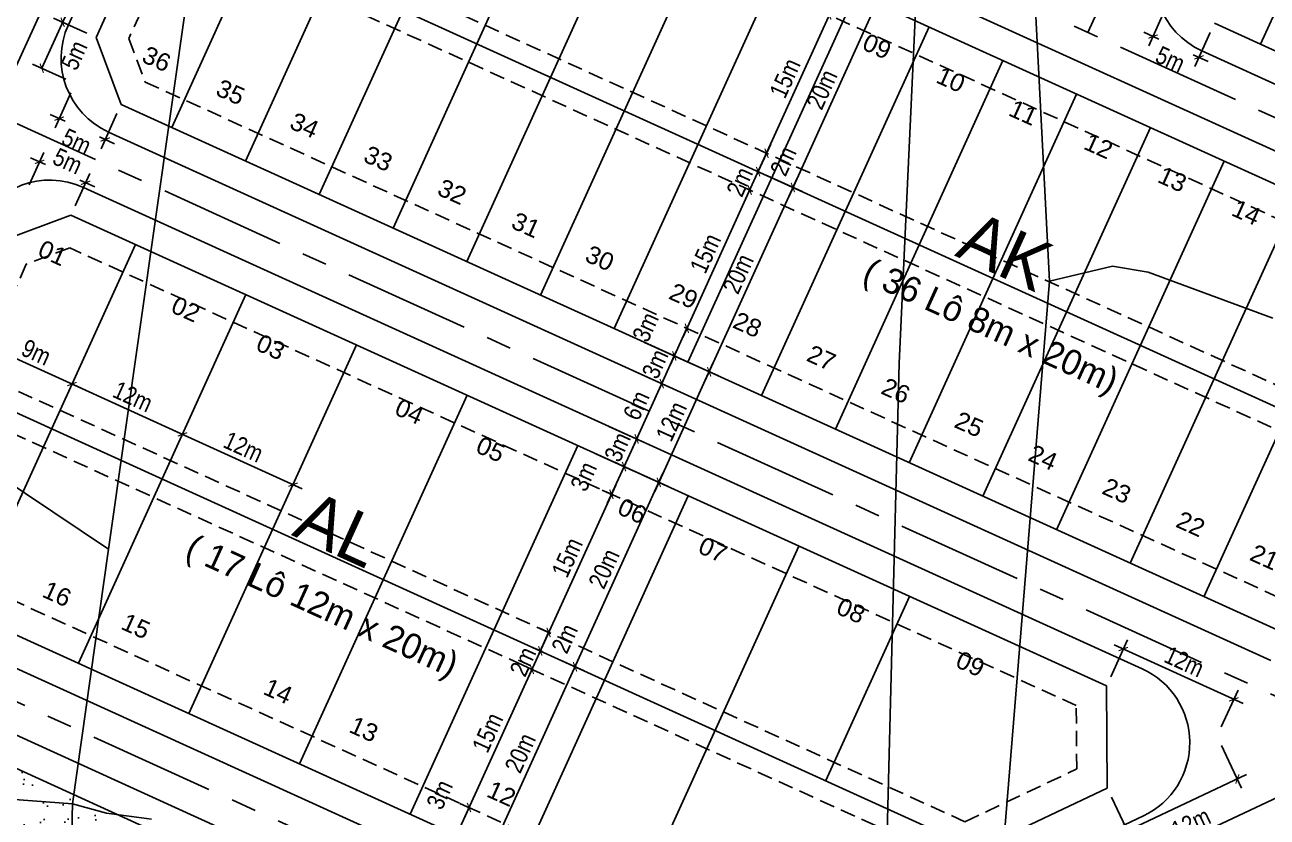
# Model space of a CAD drawing. Extents: x 597165 to 598689, y 1181586 to 1183364.
# Drawn here: x 597755.5 to 597878.2, y 1182923.2 to 1183001.4 of the extents above; entities that cross this region are included whole.
import ezdxf
from ezdxf.enums import TextEntityAlignment as Align

# ---------------------------------------------------------------- set-up
doc = ezdxf.new("R2010")
doc.units = 0
doc.header["$MEASUREMENT"] = 0
doc.linetypes.add('CENTER', pattern=[2, 1.25, -0.25, 0.25, -0.25])
doc.linetypes.add('DASHED', pattern=[0.75, 0.5, -0.25])
doc.layers.get('0').update_dxf_attribs({"linetype": 'CONTINUOUS'})
doc.layers.get('DEFPOINTS').update_dxf_attribs({"color": 8, "linetype": 'CONTINUOUS'})
for name, color, linetype in [('CGXD', 3, 'CONTINUOUS'), ('DIM-T', 7, 'CONTINUOUS'), ('DTEXT-TENLO', 4, 'CONTINUOUS'), ('HA-CAY-XANH-KO', 3, 'CONTINUOUS'), ('NEN-HT', 8, 'CONTINUOUS'), ('NET-LENGOAI', 4, 'CONTINUOUS'), ('NET-LETRONG', 5, 'CONTINUOUS'), ('NET-PLO', 2, 'CONTINUOUS'), ('NET-TIM', 2, 'CENTER'), ('TEXT-SOLO', 7, 'CONTINUOUS')]:
    doc.layers.add(name, color=color, linetype=linetype)
doc.styles.add('AVO', font='VHELVEN.TTF')
doc.styles.add('VHEL-C-R', font='VHELVCN.TTF')
doc.styles.add('VTIMES-R', font='VAPTIMN.TTF')
doc.dimstyles.new('TL1000', dxfattribs={"dimscale": 0, "dimtxt": 2, "dimasz": 0.7, "dimexe": 1, "dimexo": 1, "dimgap": 0.5, "dimtad": 1, "dimdec": 1, "dimzin": 12, "dimtxsty": 'VHEL-C-R', "dimblk1": 'ARCHTICK', "dimblk2": 'ARCHTICK', "dimsah": 1, "dimcen": -0.09, "dimdle": 1, "dimclrd": 256, "dimclre": 256, "dimclrt": 256, "dimazin": 3, "dimtfac": 0.005, "dimtdec": 1, "dimtix": 1, "dimtmove": 0, "dimatfit": 3, "dimtolj": 1, "dimtzin": 0})

# ---------------------------------------------------------------- blocks, each defined once
blk = doc.blocks.new('_ARCHTICK')
at = {"color": 0, "linetype": 'BYBLOCK', "const_width": 0.15}
blk.add_lwpolyline([(-0.5, -0.5), (0.5, 0.5)], dxfattribs=at)
blk = doc.blocks.new('*D973')
at = {"linetype": 'BYBLOCK'}
for p, q in [((597751, 1182970.08), (597761.02, 1182965.53)), ((597752.33, 1182970.58), (597751.5, 1182968.75))]:
    blk.add_line(p, q, dxfattribs=at)
at = {"layer": 'DEFPOINTS', "color": 0, "linetype": 'BYBLOCK'}
for p in [(597752.74, 1182971.49), (597760.11, 1182965.94), (597760.11, 1182965.94)]:
    blk.add_point(p, dxfattribs=at)
at = {"linetype": 'BYBLOCK', "xscale": 0.7, "yscale": 0.7, "zscale": 0.7}
for p, rotation in [((597751.91, 1182969.67), 155.5524836843584), ((597760.11, 1182965.94), 335.5524836843584)]:
    blk.add_blockref('_ARCHTICK', p, dxfattribs=dict(at, rotation=rotation))
at = {"linetype": 'BYBLOCK', "insert": (597756.59, 1182969.07), "char_height": 1.75, "attachment_point": 5, "rotation": 335.5525, "style": 'VHEL-C-R'}
blk.add_mtext('\\A1;9m', dxfattribs=at)
blk = doc.blocks.new('*D972')
at = {"linetype": 'BYBLOCK'}
blk.add_line((597759.2, 1182966.35), (597771.94, 1182960.56), dxfattribs=at)
at = {"layer": 'DEFPOINTS', "color": 0, "linetype": 'BYBLOCK'}
for p in [(597760.11, 1182965.94), (597771.03, 1182960.97), (597771.03, 1182960.97)]:
    blk.add_point(p, dxfattribs=at)
at = {"linetype": 'BYBLOCK', "xscale": 0.7, "yscale": 0.7, "zscale": 0.7}
for p, rotation in [((597760.11, 1182965.94), 155.5524836843584), ((597771.03, 1182960.97), 335.5524836843584)]:
    blk.add_blockref('_ARCHTICK', p, dxfattribs=dict(at, rotation=rotation))
at = {"linetype": 'BYBLOCK', "insert": (597766.14, 1182964.71), "char_height": 1.75, "attachment_point": 5, "rotation": 335.5525, "style": 'VHEL-C-R'}
blk.add_mtext('\\A1;12m', dxfattribs=at)
blk = doc.blocks.new('*D971')
at = {"linetype": 'BYBLOCK'}
blk.add_line((597770.12, 1182961.39), (597782.87, 1182955.59), dxfattribs=at)
at = {"layer": 'DEFPOINTS', "color": 0, "linetype": 'BYBLOCK'}
for p in [(597771.03, 1182960.97), (597781.96, 1182956.01), (597781.96, 1182956.01)]:
    blk.add_point(p, dxfattribs=at)
at = {"linetype": 'BYBLOCK', "xscale": 0.7, "yscale": 0.7, "zscale": 0.7}
for p, rotation in [((597771.03, 1182960.97), 155.5524836843584), ((597781.96, 1182956.01), 335.5524836843584)]:
    blk.add_blockref('_ARCHTICK', p, dxfattribs=dict(at, rotation=rotation))
at = {"linetype": 'BYBLOCK', "insert": (597777.06, 1182959.74), "char_height": 1.75, "attachment_point": 5, "rotation": 335.5525, "style": 'VHEL-C-R'}
blk.add_mtext('\\A1;12m', dxfattribs=at)
blk = doc.blocks.new('*D962')
at = {"linetype": 'BYBLOCK'}
for p, q in [((597799.52, 1182924.03), (597798.43, 1182924.52)), ((597797.69, 1182920.47), (597799.34, 1182924.11)), ((597798.27, 1182921.3), (597797.19, 1182921.79))]:
    blk.add_line(p, q, dxfattribs=at)
at = {"layer": 'DEFPOINTS', "color": 0, "linetype": 'BYBLOCK'}
for p in [(597799.34, 1182924.11), (597800.43, 1182923.62), (597799.18, 1182920.88)]:
    blk.add_point(p, dxfattribs=at)
at = {"linetype": 'BYBLOCK', "xscale": 0.7, "yscale": 0.7, "zscale": 0.7}
for p, rotation in [((597799.34, 1182924.11), 65.55248368454211), ((597798.1, 1182921.38), 245.5524836845421)]:
    blk.add_blockref('_ARCHTICK', p, dxfattribs=dict(at, rotation=rotation))
at = {"linetype": 'BYBLOCK', "insert": (597796.44, 1182925.39), "char_height": 1.75, "attachment_point": 5, "rotation": 65.5525, "style": 'VHEL-C-R'}
blk.add_mtext('\\A1;3m', dxfattribs=at)
blk = doc.blocks.new('*D961')
at = {"linetype": 'BYBLOCK'}
for p, q in [((597798.93, 1182923.2), (597805.96, 1182938.67)), ((597805.72, 1182937.68), (597804.64, 1182938.18)), ((597799.52, 1182924.03), (597798.43, 1182924.52))]:
    blk.add_line(p, q, dxfattribs=at)
at = {"layer": 'DEFPOINTS', "color": 0, "linetype": 'BYBLOCK'}
for p in [(597805.55, 1182937.76), (597806.63, 1182937.27), (597800.43, 1182923.62)]:
    blk.add_point(p, dxfattribs=at)
at = {"linetype": 'BYBLOCK', "xscale": 0.7, "yscale": 0.7, "zscale": 0.7}
for p, rotation in [((597805.55, 1182937.76), 65.5524836845421), ((597799.34, 1182924.11), 245.5524836845421)]:
    blk.add_blockref('_ARCHTICK', p, dxfattribs=dict(at, rotation=rotation))
at = {"linetype": 'BYBLOCK', "insert": (597801.18, 1182931.51), "char_height": 1.75, "attachment_point": 5, "rotation": 65.5525, "style": 'VHEL-C-R'}
blk.add_mtext('\\A1;15m', dxfattribs=at)
blk = doc.blocks.new('*D960')
at = {"linetype": 'BYBLOCK'}
for p, q in [((597805.14, 1182936.85), (597806.79, 1182940.49)), ((597806.55, 1182939.51), (597805.47, 1182940)), ((597805.72, 1182937.68), (597804.64, 1182938.18))]:
    blk.add_line(p, q, dxfattribs=at)
at = {"layer": 'DEFPOINTS', "color": 0, "linetype": 'BYBLOCK'}
for p in [(597806.38, 1182939.58), (597807.46, 1182939.09), (597806.63, 1182937.27)]:
    blk.add_point(p, dxfattribs=at)
at = {"linetype": 'BYBLOCK', "xscale": 0.7, "yscale": 0.7, "zscale": 0.7}
for p, rotation in [((597806.38, 1182939.58), 65.5524836845421), ((597805.55, 1182937.76), 245.5524836845421)]:
    blk.add_blockref('_ARCHTICK', p, dxfattribs=dict(at, rotation=rotation))
at = {"linetype": 'BYBLOCK', "insert": (597804.66, 1182938.53), "char_height": 1.75, "attachment_point": 5, "rotation": 65.5525, "style": 'VHEL-C-R'}
blk.add_mtext('\\A1;2m', dxfattribs=at)
blk = doc.blocks.new('*D959')
at = {"linetype": 'BYBLOCK'}
for p, q in [((597807.38, 1182941.33), (597806.29, 1182941.82)), ((597805.96, 1182938.67), (597807.2, 1182941.41)), ((597806.55, 1182939.51), (597805.47, 1182940))]:
    blk.add_line(p, q, dxfattribs=at)
at = {"layer": 'DEFPOINTS', "color": 0, "linetype": 'BYBLOCK'}
for p in [(597807.2, 1182941.41), (597808.29, 1182940.91), (597807.46, 1182939.09)]:
    blk.add_point(p, dxfattribs=at)
at = {"linetype": 'BYBLOCK', "xscale": 0.7, "yscale": 0.7, "zscale": 0.7}
for p, rotation in [((597807.2, 1182941.41), 65.5524836845421), ((597806.38, 1182939.58), 245.5524836845421)]:
    blk.add_blockref('_ARCHTICK', p, dxfattribs=dict(at, rotation=rotation))
at = {"linetype": 'BYBLOCK', "insert": (597808.78, 1182940.81), "char_height": 1.75, "attachment_point": 5, "rotation": 65.5525, "style": 'VHEL-C-R'}
blk.add_mtext('\\A1;2m', dxfattribs=at)
blk = doc.blocks.new('*D958')
at = {"linetype": 'BYBLOCK'}
for p, q in [((597806.79, 1182940.49), (597813.83, 1182955.97)), ((597813.59, 1182954.98), (597812.5, 1182955.47)), ((597807.38, 1182941.33), (597806.29, 1182941.82))]:
    blk.add_line(p, q, dxfattribs=at)
at = {"layer": 'DEFPOINTS', "color": 0, "linetype": 'BYBLOCK'}
for p in [(597813.41, 1182955.06), (597814.5, 1182954.57), (597808.29, 1182940.91)]:
    blk.add_point(p, dxfattribs=at)
at = {"linetype": 'BYBLOCK', "xscale": 0.7, "yscale": 0.7, "zscale": 0.7}
for p, rotation in [((597813.41, 1182955.06), 65.5524836845421), ((597807.2, 1182941.41), 245.5524836845421)]:
    blk.add_blockref('_ARCHTICK', p, dxfattribs=dict(at, rotation=rotation))
at = {"linetype": 'BYBLOCK', "insert": (597809.04, 1182948.81), "char_height": 1.75, "attachment_point": 5, "rotation": 65.5525, "style": 'VHEL-C-R'}
blk.add_mtext('\\A1;15m', dxfattribs=at)
blk = doc.blocks.new('*D957')
at = {"linetype": 'BYBLOCK'}
for p, q in [((597813, 1182954.15), (597814.65, 1182957.79)), ((597814.83, 1182957.71), (597813.74, 1182958.21)), ((597813.59, 1182954.98), (597812.5, 1182955.47))]:
    blk.add_line(p, q, dxfattribs=at)
at = {"layer": 'DEFPOINTS', "color": 0, "linetype": 'BYBLOCK'}
for p in [(597814.65, 1182957.79), (597815.74, 1182957.3), (597814.5, 1182954.57)]:
    blk.add_point(p, dxfattribs=at)
at = {"linetype": 'BYBLOCK', "xscale": 0.7, "yscale": 0.7, "zscale": 0.7}
for p, rotation in [((597814.65, 1182957.79), 65.5524836845421), ((597813.41, 1182955.06), 245.5524836845421)]:
    blk.add_blockref('_ARCHTICK', p, dxfattribs=dict(at, rotation=rotation))
at = {"linetype": 'BYBLOCK', "insert": (597810.67, 1182956.82), "char_height": 1.75, "attachment_point": 5, "rotation": 65.5525, "style": 'VHEL-C-R'}
blk.add_mtext('\\A1;3m', dxfattribs=at)
blk = doc.blocks.new('*D956')
at = {"linetype": 'BYBLOCK'}
for p, q in [((597819.21, 1182967.81), (597820.86, 1182971.45)), ((597820.21, 1182968.45), (597818.71, 1182969.13))]:
    blk.add_line(p, q, dxfattribs=at)
at = {"layer": 'DEFPOINTS', "color": 0, "linetype": 'BYBLOCK'}
for p in [(597820.86, 1182971.45), (597820.86, 1182971.45), (597821.12, 1182968.03)]:
    blk.add_point(p, dxfattribs=at)
at = {"linetype": 'BYBLOCK', "xscale": 0.7, "yscale": 0.7, "zscale": 0.7}
for p, rotation in [((597820.86, 1182971.45), 65.5524836845421), ((597819.62, 1182968.72), 245.5524836845421)]:
    blk.add_blockref('_ARCHTICK', p, dxfattribs=dict(at, rotation=rotation))
at = {"linetype": 'BYBLOCK', "insert": (597816.78, 1182971.57), "char_height": 1.75, "attachment_point": 5, "rotation": 65.5525, "style": 'VHEL-C-R'}
blk.add_mtext('\\A1;3m', dxfattribs=at)
blk = doc.blocks.new('*D955')
at = {"linetype": 'BYBLOCK'}
blk.add_line((597820.45, 1182970.54), (597827.48, 1182986.01), dxfattribs=at)
at = {"layer": 'DEFPOINTS', "color": 0, "linetype": 'BYBLOCK'}
for p in [(597827.07, 1182985.1), (597827.07, 1182985.1), (597820.86, 1182971.45)]:
    blk.add_point(p, dxfattribs=at)
at = {"linetype": 'BYBLOCK', "xscale": 0.7, "yscale": 0.7, "zscale": 0.7}
for p, rotation in [((597827.07, 1182985.1), 65.5524836845421), ((597820.86, 1182971.45), 245.5524836845421)]:
    blk.add_blockref('_ARCHTICK', p, dxfattribs=dict(at, rotation=rotation))
at = {"linetype": 'BYBLOCK', "insert": (597822.7, 1182978.85), "char_height": 1.75, "attachment_point": 5, "rotation": 65.5525, "style": 'VHEL-C-R'}
blk.add_mtext('\\A1;15m', dxfattribs=at)
blk = doc.blocks.new('*D954')
at = {"linetype": 'BYBLOCK'}
blk.add_line((597826.66, 1182984.19), (597828.31, 1182987.83), dxfattribs=at)
at = {"layer": 'DEFPOINTS', "color": 0, "linetype": 'BYBLOCK'}
for p in [(597827.9, 1182986.92), (597827.9, 1182986.92), (597827.07, 1182985.1)]:
    blk.add_point(p, dxfattribs=at)
at = {"linetype": 'BYBLOCK', "xscale": 0.7, "yscale": 0.7, "zscale": 0.7}
for p, rotation in [((597827.9, 1182986.92), 65.5524836845421), ((597827.07, 1182985.1), 245.5524836845421)]:
    blk.add_blockref('_ARCHTICK', p, dxfattribs=dict(at, rotation=rotation))
at = {"linetype": 'BYBLOCK', "insert": (597826.07, 1182985.92), "char_height": 1.75, "attachment_point": 5, "rotation": 65.5525, "style": 'VHEL-C-R'}
blk.add_mtext('\\A1;2m', dxfattribs=at)
blk = doc.blocks.new('*D953')
at = {"linetype": 'BYBLOCK'}
for p, q in [((597827.48, 1182986.01), (597829.14, 1182989.65)), ((597828.34, 1182988.92), (597827.82, 1182989.16))]:
    blk.add_line(p, q, dxfattribs=at)
at = {"layer": 'DEFPOINTS', "color": 0, "linetype": 'BYBLOCK'}
for p in [(597828.73, 1182988.74), (597829.25, 1182988.51), (597827.9, 1182986.92)]:
    blk.add_point(p, dxfattribs=at)
at = {"linetype": 'BYBLOCK', "xscale": 0.7, "yscale": 0.7, "zscale": 0.7}
for p, rotation in [((597828.73, 1182988.74), 65.5524836845421), ((597827.9, 1182986.92), 245.5524836845421)]:
    blk.add_blockref('_ARCHTICK', p, dxfattribs=dict(at, rotation=rotation))
at = {"linetype": 'BYBLOCK', "insert": (597830.38, 1182987.97), "char_height": 1.75, "attachment_point": 5, "rotation": 65.5525, "style": 'VHEL-C-R'}
blk.add_mtext('\\A1;2m', dxfattribs=at)
blk = doc.blocks.new('*D952')
at = {"linetype": 'BYBLOCK'}
for p, q in [((597828.31, 1182987.83), (597835.35, 1183003.31)), ((597834.09, 1183002.78), (597834.02, 1183002.81)), ((597828.34, 1182988.92), (597827.82, 1182989.16))]:
    blk.add_line(p, q, dxfattribs=at)
at = {"layer": 'DEFPOINTS', "color": 0, "linetype": 'BYBLOCK'}
for p in [(597834.93, 1183002.4), (597835, 1183002.37), (597829.25, 1182988.51)]:
    blk.add_point(p, dxfattribs=at)
at = {"linetype": 'BYBLOCK', "xscale": 0.7, "yscale": 0.7, "zscale": 0.7}
for p, rotation in [((597834.93, 1183002.4), 65.5524836845421), ((597828.73, 1182988.74), 245.5524836845421)]:
    blk.add_blockref('_ARCHTICK', p, dxfattribs=dict(at, rotation=rotation))
at = {"linetype": 'BYBLOCK', "insert": (597830.56, 1182996.15), "char_height": 1.75, "attachment_point": 5, "rotation": 65.5525, "style": 'VHEL-C-R'}
blk.add_mtext('\\A1;15m', dxfattribs=at)
blk = doc.blocks.new('*D908')
at = {"linetype": 'BYBLOCK'}
for p, q in [((597801.12, 1182918.91), (597810.23, 1182938.93)), ((597808.37, 1182938.68), (597810.72, 1182937.61)), ((597800.09, 1182920.47), (597802.45, 1182919.4))]:
    blk.add_line(p, q, dxfattribs=at)
at = {"layer": 'DEFPOINTS', "color": 0, "linetype": 'BYBLOCK'}
for p in [(597807.46, 1182939.09), (597809.81, 1182938.02), (597799.18, 1182920.88)]:
    blk.add_point(p, dxfattribs=at)
at = {"linetype": 'BYBLOCK', "xscale": 0.7, "yscale": 0.7, "zscale": 0.7}
for p, rotation in [((597809.81, 1182938.02), 65.55248368455146), ((597801.54, 1182919.82), 245.5524836845515)]:
    blk.add_blockref('_ARCHTICK', p, dxfattribs=dict(at, rotation=rotation))
at = {"linetype": 'BYBLOCK', "insert": (597804.41, 1182929.5), "char_height": 1.75, "attachment_point": 5, "rotation": 65.5525, "style": 'VHEL-C-R'}
blk.add_mtext('\\A1;20m', dxfattribs=at)
blk = doc.blocks.new('*D907')
at = {"linetype": 'BYBLOCK'}
for p, q in [((597809.4, 1182937.11), (597818.5, 1182957.14)), ((597816.65, 1182956.88), (597819, 1182955.82)), ((597808.37, 1182938.68), (597810.72, 1182937.61))]:
    blk.add_line(p, q, dxfattribs=at)
at = {"layer": 'DEFPOINTS', "color": 0, "linetype": 'BYBLOCK'}
for p in [(597815.74, 1182957.3), (597818.09, 1182956.23), (597807.46, 1182939.09)]:
    blk.add_point(p, dxfattribs=at)
at = {"linetype": 'BYBLOCK', "xscale": 0.7, "yscale": 0.7, "zscale": 0.7}
for p, rotation in [((597818.09, 1182956.23), 65.55248368455146), ((597809.81, 1182938.02), 245.5524836845515)]:
    blk.add_blockref('_ARCHTICK', p, dxfattribs=dict(at, rotation=rotation))
at = {"linetype": 'BYBLOCK', "insert": (597812.68, 1182947.7), "char_height": 1.75, "attachment_point": 5, "rotation": 65.5525, "style": 'VHEL-C-R'}
blk.add_mtext('\\A1;20m', dxfattribs=at)
blk = doc.blocks.new('*D906')
at = {"linetype": 'BYBLOCK'}
for p, q in [((597822.64, 1182966.24), (597831.75, 1182986.27)), ((597828.81, 1182986.51), (597832.24, 1182984.95)), ((597820.53, 1182968.3), (597823.97, 1182966.74))]:
    blk.add_line(p, q, dxfattribs=at)
at = {"layer": 'DEFPOINTS', "color": 0, "linetype": 'BYBLOCK'}
for p in [(597827.9, 1182986.92), (597831.33, 1182985.36), (597819.62, 1182968.72)]:
    blk.add_point(p, dxfattribs=at)
at = {"linetype": 'BYBLOCK', "xscale": 0.7, "yscale": 0.7, "zscale": 0.7}
for p, rotation in [((597831.33, 1182985.36), 65.55248368455146), ((597823.06, 1182967.15), 245.5524836845515)]:
    blk.add_blockref('_ARCHTICK', p, dxfattribs=dict(at, rotation=rotation))
at = {"linetype": 'BYBLOCK', "insert": (597825.93, 1182976.83), "char_height": 1.75, "attachment_point": 5, "rotation": 65.5525, "style": 'VHEL-C-R'}
blk.add_mtext('\\A1;20m', dxfattribs=at)
blk = doc.blocks.new('*D905')
at = {"linetype": 'BYBLOCK'}
for p, q in [((597830.92, 1182984.45), (597840.02, 1183004.48)), ((597837.09, 1183004.72), (597840.52, 1183003.15)), ((597828.81, 1182986.51), (597832.24, 1182984.95))]:
    blk.add_line(p, q, dxfattribs=at)
at = {"layer": 'DEFPOINTS', "color": 0, "linetype": 'BYBLOCK'}
for p in [(597836.17, 1183005.13), (597839.61, 1183003.57), (597827.9, 1182986.92)]:
    blk.add_point(p, dxfattribs=at)
at = {"linetype": 'BYBLOCK', "xscale": 0.7, "yscale": 0.7, "zscale": 0.7}
for p, rotation in [((597839.61, 1183003.57), 65.55248368455146), ((597831.33, 1182985.36), 245.5524836845515)]:
    blk.add_blockref('_ARCHTICK', p, dxfattribs=dict(at, rotation=rotation))
at = {"linetype": 'BYBLOCK', "insert": (597834.2, 1182995.04), "char_height": 1.75, "attachment_point": 5, "rotation": 65.5525, "style": 'VHEL-C-R'}
blk.add_mtext('\\A1;20m', dxfattribs=at)
blk = doc.blocks.new('*D853')
at = {"linetype": 'BYBLOCK'}
for p, q in [((597813.16, 1182961.76), (597816.81, 1182960.11)), ((597815.9, 1182960.52), (597816.19, 1182961.16)), ((597814.65, 1182957.79), (597815.9, 1182960.52)), ((597811.92, 1182959.03), (597815.56, 1182957.38)), ((597814.65, 1182957.79), (597814.36, 1182957.15))]:
    blk.add_line(p, q, dxfattribs=at)
at = {"layer": 'DEFPOINTS', "color": 0, "linetype": 'BYBLOCK'}
for p in [(597812.25, 1182962.18), (597815.9, 1182960.52), (597811.01, 1182959.45)]:
    blk.add_point(p, dxfattribs=at)
at = {"linetype": 'BYBLOCK', "xscale": 0.7, "yscale": 0.7, "zscale": 0.7}
for p, rotation in [((597815.9, 1182960.52), 245.5524836845421), ((597814.65, 1182957.79), 65.55248368454212)]:
    blk.add_blockref('_ARCHTICK', p, dxfattribs=dict(at, rotation=rotation))
at = {"linetype": 'BYBLOCK', "insert": (597814.01, 1182959.73), "char_height": 1.75, "attachment_point": 5, "rotation": 65.5525, "style": 'VHEL-C-R'}
blk.add_mtext('\\A1;3m', dxfattribs=at)
blk = doc.blocks.new('*D852')
at = {"linetype": 'BYBLOCK'}
for p, q in [((597815.48, 1182959.61), (597818.79, 1182966.89)), ((597815.65, 1182967.23), (597819.29, 1182965.57))]:
    blk.add_line(p, q, dxfattribs=at)
at = {"layer": 'DEFPOINTS', "color": 0, "linetype": 'BYBLOCK'}
for p in [(597814.74, 1182967.64), (597818.38, 1182965.98), (597812.25, 1182962.18)]:
    blk.add_point(p, dxfattribs=at)
at = {"linetype": 'BYBLOCK', "xscale": 0.7, "yscale": 0.7, "zscale": 0.7}
for p, rotation in [((597818.38, 1182965.98), 65.55248368454211), ((597815.9, 1182960.52), 245.5524836845421)]:
    blk.add_blockref('_ARCHTICK', p, dxfattribs=dict(at, rotation=rotation))
at = {"linetype": 'BYBLOCK', "insert": (597815.87, 1182963.83), "char_height": 1.75, "attachment_point": 5, "rotation": 65.5525, "style": 'VHEL-C-R'}
blk.add_mtext('\\A1;6m', dxfattribs=at)
blk = doc.blocks.new('*D851')
at = {"linetype": 'BYBLOCK'}
for p, q in [((597816.89, 1182969.96), (597820.53, 1182968.3)), ((597818.38, 1182965.98), (597819.62, 1182968.72)), ((597819.62, 1182968.72), (597819.91, 1182969.35)), ((597818.38, 1182965.98), (597818.09, 1182965.35))]:
    blk.add_line(p, q, dxfattribs=at)
at = {"layer": 'DEFPOINTS', "color": 0, "linetype": 'BYBLOCK'}
for p in [(597815.98, 1182970.37), (597819.62, 1182968.72), (597814.74, 1182967.64)]:
    blk.add_point(p, dxfattribs=at)
at = {"linetype": 'BYBLOCK', "xscale": 0.7, "yscale": 0.7, "zscale": 0.7}
for p, rotation in [((597819.62, 1182968.72), 245.5524836845421), ((597818.38, 1182965.98), 65.55248368454212)]:
    blk.add_blockref('_ARCHTICK', p, dxfattribs=dict(at, rotation=rotation))
at = {"linetype": 'BYBLOCK', "insert": (597817.73, 1182967.93), "char_height": 1.75, "attachment_point": 5, "rotation": 65.5525, "style": 'VHEL-C-R'}
blk.add_mtext('\\A1;3m', dxfattribs=at)
blk = doc.blocks.new('*D850')
at = {"linetype": 'BYBLOCK'}
for p, q in [((597816.68, 1182970.05), (597823.97, 1182966.74)), ((597817.68, 1182955.32), (597823.47, 1182968.06)), ((597811.72, 1182959.13), (597819, 1182955.82))]:
    blk.add_line(p, q, dxfattribs=at)
at = {"layer": 'DEFPOINTS', "color": 0, "linetype": 'BYBLOCK'}
for p in [(597815.77, 1182970.46), (597823.06, 1182967.15), (597810.81, 1182959.54)]:
    blk.add_point(p, dxfattribs=at)
at = {"linetype": 'BYBLOCK', "xscale": 0.7, "yscale": 0.7, "zscale": 0.7}
for p, rotation in [((597823.06, 1182967.15), 65.55248368546226), ((597818.09, 1182956.23), 245.5524836854623)]:
    blk.add_blockref('_ARCHTICK', p, dxfattribs=dict(at, rotation=rotation))
at = {"linetype": 'BYBLOCK', "insert": (597819.32, 1182962.26), "char_height": 1.75, "attachment_point": 5, "rotation": 65.5525, "style": 'VHEL-C-R'}
blk.add_mtext('\\A1;12m', dxfattribs=at)
blk = doc.blocks.new('*D553')
at = {"linetype": 'BYBLOCK'}
for p, q in [((597759.6, 1183002.59), (597757.13, 1182997.14)), ((597761.58, 1183000.59), (597758.28, 1183002.09)), ((597759.52, 1182996.05), (597756.22, 1182997.55))]:
    blk.add_line(p, q, dxfattribs=at)
at = {"layer": 'DEFPOINTS', "color": 0, "linetype": 'BYBLOCK'}
for p in [(597762.49, 1183000.18), (597757.13, 1182997.14), (597760.43, 1182995.64)]:
    blk.add_point(p, dxfattribs=at)
at = {"linetype": 'BYBLOCK', "xscale": 0.7, "yscale": 0.7, "zscale": 0.7}
for p, rotation in [((597759.19, 1183001.68), 65.55248368615348), ((597757.13, 1182997.14), 245.5524836861535)]:
    blk.add_blockref('_ARCHTICK', p, dxfattribs=dict(at, rotation=rotation))
at = {"linetype": 'BYBLOCK', "insert": (597760.34, 1182998.42), "char_height": 1.75, "attachment_point": 5, "rotation": 65.5525, "style": 'VHEL-C-R'}
blk.add_mtext('\\A1;5m', dxfattribs=at)
blk = doc.blocks.new('*D552')
at = {"linetype": 'BYBLOCK'}
for p, q in [((597760.02, 1182994.71), (597758.45, 1182991.25)), ((597757.95, 1182992.57), (597759.44, 1182991.9)), ((597764.56, 1182992.65), (597762.99, 1182989.19)), ((597764.31, 1182989.68), (597762.83, 1182990.36))]:
    blk.add_line(p, q, dxfattribs=at)
at = {"layer": 'DEFPOINTS', "color": 0, "linetype": 'BYBLOCK'}
for p in [(597760.43, 1182995.62), (597764.97, 1182993.56), (597763.4, 1182990.1)]:
    blk.add_point(p, dxfattribs=at)
at = {"linetype": 'BYBLOCK', "xscale": 0.7, "yscale": 0.7, "zscale": 0.7}
for p, rotation in [((597758.86, 1182992.16), 155.5524836852526), ((597763.4, 1182990.1), 335.5524836852527)]:
    blk.add_blockref('_ARCHTICK', p, dxfattribs=dict(at, rotation=rotation))
at = {"linetype": 'BYBLOCK', "insert": (597760.57, 1182989.89), "char_height": 1.75, "attachment_point": 5, "rotation": 335.5525, "style": 'VHEL-C-R'}
blk.add_mtext('\\A1;5m', dxfattribs=at)
blk = doc.blocks.new('*D548')
at = {"linetype": 'BYBLOCK'}
for p, q in [((597755.88, 1182985.61), (597757.33, 1182988.8)), ((597756.01, 1182988.3), (597757.49, 1182987.62)), ((597760.42, 1182983.55), (597761.87, 1182986.73)), ((597762.37, 1182985.41), (597760.88, 1182986.08))]:
    blk.add_line(p, q, dxfattribs=at)
at = {"layer": 'DEFPOINTS', "color": 0, "linetype": 'BYBLOCK'}
for p in [(597761.46, 1182985.82), (597755.47, 1182984.7), (597760.01, 1182982.64)]:
    blk.add_point(p, dxfattribs=at)
at = {"linetype": 'BYBLOCK', "xscale": 0.7, "yscale": 0.7, "zscale": 0.7}
for p, rotation in [((597756.92, 1182987.89), 155.5524836852526), ((597761.46, 1182985.82), 335.5524836852527)]:
    blk.add_blockref('_ARCHTICK', p, dxfattribs=dict(at, rotation=rotation))
at = {"linetype": 'BYBLOCK', "insert": (597759.69, 1182987.96), "char_height": 1.75, "attachment_point": 5, "rotation": 335.5525, "style": 'VHEL-C-R'}
blk.add_mtext('\\A1;5m', dxfattribs=at)
blk = doc.blocks.new('*D543')
at = {"linetype": 'BYBLOCK'}
for p, q in [((597862.73, 1182937.03), (597864.38, 1182940.68)), ((597863.06, 1182940.18), (597875.8, 1182934.39)), ((597873.65, 1182932.07), (597875.31, 1182935.71))]:
    blk.add_line(p, q, dxfattribs=at)
at = {"layer": 'DEFPOINTS', "color": 0, "linetype": 'BYBLOCK'}
for p in [(597862.31, 1182936.12), (597874.89, 1182934.8), (597873.24, 1182931.16)]:
    blk.add_point(p, dxfattribs=at)
at = {"linetype": 'BYBLOCK', "xscale": 0.7, "yscale": 0.7, "zscale": 0.7}
for p, rotation in [((597863.97, 1182939.77), 155.5524836850022), ((597874.89, 1182934.8), 335.5524836850022)]:
    blk.add_blockref('_ARCHTICK', p, dxfattribs=dict(at, rotation=rotation))
at = {"linetype": 'BYBLOCK', "insert": (597870, 1182938.53), "char_height": 1.75, "attachment_point": 5, "rotation": 335.5525, "style": 'VHEL-C-R'}
blk.add_mtext('\\A1;12m', dxfattribs=at)
blk = doc.blocks.new('*D542')
at = {"linetype": 'BYBLOCK'}
for p, q in [((597873.67, 1182930.25), (597875.66, 1182926.02)), ((597863.48, 1182921.38), (597876.14, 1182927.36)), ((597862.82, 1182925.13), (597864.81, 1182920.9))]:
    blk.add_line(p, q, dxfattribs=at)
at = {"layer": 'DEFPOINTS', "color": 0, "linetype": 'BYBLOCK'}
for p in [(597873.24, 1182931.16), (597875.24, 1182926.93), (597862.39, 1182926.03)]:
    blk.add_point(p, dxfattribs=at)
at = {"linetype": 'BYBLOCK', "xscale": 0.7, "yscale": 0.7, "zscale": 0.7}
for p, rotation in [((597875.24, 1182926.93), 25.28251725386005), ((597864.39, 1182921.8), 205.28251725386)]:
    blk.add_blockref('_ARCHTICK', p, dxfattribs=dict(at, rotation=rotation))
at = {"linetype": 'BYBLOCK', "insert": (597870.65, 1182922.58), "char_height": 1.75, "attachment_point": 5, "rotation": 25.2825, "style": 'VHEL-C-R'}
blk.add_mtext('\\A1;12m', dxfattribs=at)
blk = doc.blocks.new('*D536')
at = {"linetype": 'BYBLOCK'}
for p, q in [((597868.02, 1183002.73), (597866.49, 1182999.36)), ((597866, 1183000.69), (597867.48, 1183000.01)), ((597872.56, 1183000.67), (597871.03, 1182997.3)), ((597872.36, 1182997.8), (597870.87, 1182998.47))]:
    blk.add_line(p, q, dxfattribs=at)
at = {"layer": 'DEFPOINTS', "color": 0, "linetype": 'BYBLOCK'}
for p in [(597868.44, 1183003.64), (597872.98, 1183001.58), (597871.45, 1182998.21)]:
    blk.add_point(p, dxfattribs=at)
at = {"linetype": 'BYBLOCK', "xscale": 0.7, "yscale": 0.7, "zscale": 0.7}
for p, rotation in [((597866.91, 1183000.27), 155.5524836841455), ((597871.45, 1182998.21), 335.5524836841455)]:
    blk.add_blockref('_ARCHTICK', p, dxfattribs=dict(at, rotation=rotation))
at = {"linetype": 'BYBLOCK', "insert": (597868.62, 1182998.02), "char_height": 1.75, "attachment_point": 5, "rotation": 335.5525, "style": 'VHEL-C-R'}
blk.add_mtext('\\A1;5m', dxfattribs=at)

msp = doc.modelspace()

# ---------------------------------------------------------------- hatches: boundary and pattern name
at = {"layer": 'HA-CAY-XANH-KO'}
h = msp.add_hatch(dxfattribs=at)
h.set_pattern_fill('AR-SAND', color=256, scale=2, angle=359.765823, style=0)
h.set_pattern_definition([(37.26582263, (0, 0), (-0.11023521, 3.854130278), [0, -3.04, 0, -3.4, 0, -3.25]), (7.26582263, (0, 0), (3.562592942, 5.629778284), [0, -1.64, 0, -2.74, 0, -1.05]), (327.26582263, (-2.46, 0.01), (6.228277961, -0.014137947), [0, -1, 0, -3.6, 0, -4.7]), (317.26582263, (-2.46, 0.01), (6.019377384, 1.73076346), [0, -0.5, 0, -2.36, 0, -2.7])])
h.paths.add_polyline_path([(597736.6665, 1182936.1248, 0.41421356), (597732.6938, 1182934.6354), (597727.4359, 1182923.0698), (597752.3522, 1182910.9639, -0.19756048), (597766.283, 1182914.0566, 0.34106211), (597771.6839, 1182916.9147), (597772.9236, 1182919.6416)])

# ---------------------------------------------------------------- linework, layer by layer
at = {"layer": 'CGXD', "linetype": 'DASHED', "ltscale": 3}
for points in [[(597781.4182, 1183026.7273), (597777.1243, 1183025.1173), (597772.2584, 1183014.4141), (597909.9518, 1182951.8159), (597920.9978, 1182957.0332), (597920.9522, 1182963.2922)], [(597770.6029, 1183010.7728), (597765.737, 1183000.0696), (597767.3469, 1182995.7757), (597883.5474, 1182942.9486), (597891.2975, 1182943.005), (597905.2115, 1182949.577)], [(597759.8975, 1182979.3895), (597755.6036, 1182977.7796), (597750.7377, 1182967.0764), (597848.3284, 1182922.7097), (597859.3744, 1182927.927), (597859.3288, 1182934.186)], [(597749.0822, 1182963.4351), (597744.2163, 1182952.7319), (597745.8263, 1182948.4379), (597821.9241, 1182913.8423), (597829.6741, 1182913.8988), (597843.5881, 1182920.4707)]]:
    msp.add_lwpolyline(points, close=True, dxfattribs=at)
at = {"layer": 'NEN-HT', "linetype": 'CONTINUOUS'}
for p, q in [((597775.23, 1183030.58), (597763.73, 1182949.63)), ((597843.79, 1183009.99), (597841.84, 1182968.02)), ((597856.68, 1182976.12), (597855.14, 1183005.88)), ((597856.68, 1182976.12), (597862.89, 1182977.57)), ((597862.89, 1182977.57), (597866.44, 1182976.99)), ((597850.79, 1182903.62), (597856.68, 1182976.12)), ((597866.44, 1182976.99), (597878.76, 1182972.44)), ((597841.84, 1182968.02), (597840.26, 1182907.19)), ((597763.73, 1182949.63), (597745.18, 1182962.02)), ((597763.73, 1182949.63), (597760.16, 1182924.48)), ((597699.84, 1182929.02), (597760.16, 1182924.48)), ((597760.16, 1182924.48), (597760.15, 1182923.2)), ((597760.16, 1182924.48), (597763.52, 1182923.57)), ((597760.15, 1182923.2), (597759.82, 1182907.64)), ((597763.52, 1182923.57), (597767.96, 1182922.98))]:
    msp.add_line(p, q, dxfattribs=at)
at = {"layer": 'NET-LENGOAI', "ltscale": 20}
for p, q in [((597927.4754, 1182966.9176), (597782.7701, 1183032.7036)), ((597759.7607, 1183001.4215), (597772.1765, 1183028.7317)), ((598009.3744, 1182936.2756), (597871.7356, 1182998.849)), ((597878.5514, 1182938.6289), (597763.7326, 1182990.8279)), ((597865.852, 1182937.8114), (597761.2494, 1182985.3659)), ((597816.9281, 1182909.5227), (597742.2119, 1182943.4902)), ((597808.1573, 1182906.9191), (597739.7287, 1182938.0281)), ((597837.1107, 1182909.6697), (597865.9578, 1182923.2949))]:
    msp.add_line(p, q, dxfattribs=at)
for centre, start, end in [((597875.0465, 1183006.1317), 155.552484, 245.552484), ((597767.0434, 1182998.1106), 155.552484, 245.552484), ((597757.9385, 1182978.0831), 65.552484, 155.552484), ((597862.5412, 1182930.5286), 295.282517, 65.552484)]:
    msp.add_arc(centre, 8, start, end, dxfattribs=at)
at = {"layer": 'NET-LETRONG', "ltscale": 20}
for p, q in [((597923.9381, 1182965.2302), (597781.5285, 1183029.9726)), ((597762.4917, 1183000.1799), (597774.9075, 1183027.4901)), ((597762.4917, 1183000.1799), (597764.9741, 1182993.5589)), ((597882.9079, 1182939.9438), (597764.9741, 1182993.5589)), ((597760.0078, 1182982.6348), (597753.3868, 1182980.1524)), ((597862.3148, 1182936.124), (597760.0078, 1182982.6348)), ((597821.2846, 1182910.8376), (597743.4534, 1182946.2212)), ((597795.9011, 1182909.1956), (597736.6665, 1182936.1248))]:
    msp.add_line(p, q, dxfattribs=at)
at = {"layer": 'NET-LETRONG'}
for p, q in [((597872.9757, 1183001.5766), (598011.3431, 1182938.6719)), ((597764.9741, 1182993.5589), (597762.4917, 1183000.1799)), ((597753.3868, 1182980.1524), (597760.0078, 1182982.6348)), ((597760.0078, 1182982.6348), (597862.3148, 1182936.124)), ((597736.6665, 1182936.1248), (597805.7226, 1182904.7305)), ((597805.7226, 1182904.7305), (597736.6665, 1182936.1248)), ((597862.3148, 1182936.124), (597862.3883, 1182926.0327)), ((597830.3573, 1182910.9037), (597862.3883, 1182926.0327)), ((597862.3883, 1182926.0327), (597830.3573, 1182910.9037))]:
    msp.add_line(p, q, dxfattribs=at)
at = {"layer": 'NET-PLO'}
for p, q in [((597877.5274, 1182999.5073), (597894.0818, 1183035.9209)), ((597769.981, 1182991.2827), (597786.5354, 1183027.6963)), ((597777.2637, 1182987.9718), (597793.8181, 1183024.3855)), ((597784.5465, 1182984.6609), (597801.1008, 1183021.0746)), ((597791.8292, 1182981.3501), (597808.3836, 1183017.7637)), ((597799.1119, 1182978.0392), (597815.6663, 1183014.4528)), ((597911.1609, 1182949.0692), (597768.6996, 1183013.835)), ((597806.3946, 1182974.7283), (597822.949, 1183011.1419)), ((597813.6774, 1182971.4174), (597830.2318, 1183007.8311)), ((597820.9601, 1182968.1066), (597837.5145, 1183004.5202)), ((597828.2428, 1182964.7957), (597844.7972, 1183001.2093)), ((597835.5256, 1182961.4848), (597852.0799, 1182997.8984)), ((597842.8083, 1182958.1739), (597859.3627, 1182994.5876)), ((597850.091, 1182954.8631), (597866.6454, 1182991.2767)), ((597857.3737, 1182951.5522), (597873.9281, 1182987.9658)), ((597864.6565, 1182948.2413), (597881.2108, 1182984.6549)), ((597871.9392, 1182944.9304), (597888.4936, 1182981.3441)), ((597749.8258, 1182943.3242), (597766.3802, 1182979.7378)), ((597760.7499, 1182938.3579), (597777.3043, 1182974.7715)), ((597771.674, 1182933.3916), (597788.2284, 1182969.8052)), ((597849.5376, 1182919.963), (597747.1789, 1182966.4973)), ((597782.5981, 1182928.4252), (597799.1525, 1182964.8389)), ((597793.5222, 1182923.4589), (597810.0766, 1182959.8726)), ((597804.4463, 1182918.4926), (597821.0007, 1182954.9062)), ((597815.3704, 1182913.5263), (597831.9247, 1182949.9399)), ((597834.5716, 1182926.7668), (597842.8488, 1182944.9736))]:
    msp.add_line(p, q, dxfattribs=at)
at = {"layer": 'NET-TIM', "ltscale": 10}
for p, q in [((597860.4803, 1183000.6704), (597891.9336, 1183069.8563)), ((598020.7169, 1182927.8236), (597718.4012, 1183065.2625)), ((597678.7339, 1182830.4407), (597773.9979, 1183039.9871)), ((597889.894, 1182930.1769), (597752.4772, 1182992.6493)), ((597636.309, 1182810.4024), (597951.5174, 1182959.2831)), ((597828.2707, 1182901.0706), (597730.9565, 1182945.3116))]:
    msp.add_line(p, q, dxfattribs=at)

# ---------------------------------------------------------------- texts
at = {"layer": 'DTEXT-TENLO', "style": 'VTIMES-R'}
for s, height, p in [('AK', 5, (597851.2845, 1182976.8033)), ('( 36 Loâ 8m x 20m)', 2.5, (597850.393, 1182970.5774)), ('AL', 5, (597785.4579, 1182949.343)), ('( 17 Loâ 12m x 20m)', 2.5, (597784.34, 1182942.9284))]:
    msp.add_text(s, height=height, rotation=335.552484, dxfattribs=at).set_placement(p, align=Align.CENTER)
at = {"layer": 'TEXT-SOLO', "color": 3, "style": 'AVO'}
for s, p in [('09', (597839.2863, 1182998.5015)), ('36', (597768.1306, 1182997.261)), ('10', (597846.5825, 1182995.2204)), ('35', (597775.4268, 1182993.9799)), ('11', (597853.7538, 1182991.9607)), ('34', (597782.723, 1182990.6988)), ('33', (597790.0192, 1182987.4177)), ('12', (597861.1748, 1182988.6583)), ('13', (597868.471, 1182985.3772)), ('32', (597797.3154, 1182984.1366)), ('14', (597875.7672, 1182982.0961)), ('31', (597804.6116, 1182980.8556)), ('01', (597757.8424, 1182978.0957)), ('30', (597811.9078, 1182977.5745)), ('29', (597820.1901, 1182973.8565)), ('02', (597771.0033, 1182972.5328)), ('28', (597826.5002, 1182971.0123)), ('03', (597779.3917, 1182968.7967)), ('27', (597833.7964, 1182967.7312)), ('26', (597841.1475, 1182964.4917)), ('04', (597793.0967, 1182962.4332)), ('25', (597848.3888, 1182961.1691)), ('05', (597801.1116, 1182958.7018)), ('24', (597855.685, 1182957.888)), ('23', (597862.9812, 1182954.6069)), ('06', (597815.1043, 1182952.6176)), ('22', (597870.2774, 1182951.3258)), ('07', (597823.0746, 1182948.7751)), ('21', (597877.5736, 1182948.0447)), ('16', (597758.2936, 1182944.4203)), ('08', (597836.7205, 1182942.766)), ('15', (597766.0772, 1182941.2392)), ('09', (597848.508, 1182937.5032)), ('14', (597780.1262, 1182934.8078)), ('13', (597788.6032, 1182931.0557)), ('12', (597802.196, 1182924.6858))]:
    msp.add_text(s, height=1.75, rotation=335.786661, dxfattribs=at).set_placement(p, align=Align.CENTER)

# ---------------------------------------------------------------- dimensions: what is measured, and where the dimension line sits
at = {"layer": 'DIM-T', "color": 1}
for base, p1, p2, angle, override, picture, middle in [((597839.6104, 1183003.5674), (597827.8977, 1182986.9224), (597836.1749, 1183005.1292), 245.552484, {"dimscale": 1, "dimtxt": 1.75, "dimasz": 0.7, "dimdsep": 46, "dimpost": 'm'}, '*D905', (597834.203, 1182995.0407)), ((597834.9334, 1183002.3982), (597829.2471, 1182988.5059), (597834.9993, 1183002.3682), 245.552484, {"dimscale": 1, "dimtxt": 1.75, "dimdsep": 46, "dimpost": 'm'}, '*D952', (597830.5607, 1182996.1474)), ((597831.3332, 1182985.3606), (597819.6206, 1182968.7155), (597827.8977, 1182986.9224), 245.552484, {"dimscale": 1, "dimtxt": 1.75, "dimasz": 0.7, "dimdsep": 46, "dimpost": 'm'}, '*D906', (597825.9259, 1182976.8339)), ((597827.07, 1182985.1017), (597820.8621, 1182971.4466), (597827.07, 1182985.1017), 245.552484, {"dimscale": 1, "dimtxt": 1.75, "dimdsep": 46, "dimpost": 'm'}, '*D955', (597822.6974, 1182978.8509)), ((597760.1077, 1182965.9405), (597752.7423, 1182971.4859), (597760.1077, 1182965.9405), 155.552484, {"dimscale": 1, "dimtxt": 1.75, "dimdsep": 46, "dimpost": 'm'}, '*D973', (597756.5879, 1182969.0716)), ((597771.0318, 1182960.9742), (597760.1077, 1182965.9405), (597771.0318, 1182960.9742), 155.552484, {"dimscale": 1, "dimtxt": 1.75, "dimdsep": 46, "dimpost": 'm'}, '*D972', (597766.1388, 1182964.709)), ((597781.9558, 1182956.0079), (597771.0318, 1182960.9742), (597781.9558, 1182956.0079), 155.552484, {"dimscale": 1, "dimtxt": 1.75, "dimdsep": 46, "dimpost": 'm'}, '*D971', (597777.0629, 1182959.7427)), ((597818.0897, 1182956.2296), (597807.4616, 1182939.0916), (597815.7388, 1182957.2984), 245.552484, {"dimscale": 1, "dimtxt": 1.75, "dimasz": 0.7, "dimdsep": 46, "dimpost": 'm'}, '*D907', (597812.6824, 1182947.703)), ((597813.4127, 1182955.0604), (597808.2894, 1182940.9122), (597814.4973, 1182954.5674), 245.552484, {"dimscale": 1, "dimtxt": 1.75, "dimdsep": 46, "dimpost": 'm'}, '*D958', (597809.04, 1182948.8097)), ((597805.5493, 1182937.764), (597800.426, 1182923.6158), (597806.6339, 1182937.2709), 245.552484, {"dimscale": 1, "dimtxt": 1.75, "dimdsep": 46, "dimpost": 'm'}, '*D961', (597801.1767, 1182931.5132))]:
    dim = msp.add_linear_dim(base=base, p1=p1, p2=p2, angle=angle, dimstyle='TL1000', override=override, dxfattribs=at)
    dim.commit()
    dim.dimension.update_dxf_attribs({"geometry": picture, "text_midpoint": middle})
at = {"layer": 'DIM-T'}
for base, p1, p2, angle, picture, middle in [((597871.4455, 1182998.2109), (597868.4364, 1183003.6402), (597872.9757, 1183001.5766), 335.552484, '*D536', (597868.6205, 1182998.021)), ((597757.1264, 1182997.1393), (597762.4902, 1183000.1765), (597760.4272, 1182995.6387), 245.552484, '*D553', (597760.3395, 1182998.4164)), ((597763.4004, 1182990.0972), (597760.4334, 1182995.6192), (597764.9726, 1182993.5555), 335.552484, '*D552', (597760.5688, 1182989.8928)), ((597761.4568, 1182985.8221), (597755.4701, 1182984.7019), (597760.0094, 1182982.6382), 335.552484, '*D548', (597759.6899, 1182987.9597)), ((597875.2367, 1182926.928), (597862.3883, 1182926.0327), (597873.2389, 1182931.1577), 25.282517, '*D542', (597870.6491, 1182922.581))]:
    dim = msp.add_linear_dim(base=base, p1=p1, p2=p2, angle=angle, dimstyle='TL1000', override={"dimscale": 1, "dimtxt": 1.75, "dimpost": 'm'}, dxfattribs=at)
    dim.commit()
    dim.dimension.update_dxf_attribs({"geometry": picture, "text_midpoint": middle, "dimtype": 161})
at = {"layer": 'DIM-T', "color": 1}
for base, p1, p2, angle, picture, middle, dimtype in [((597828.7255, 1182988.743), (597827.8977, 1182986.9224), (597829.2471, 1182988.5059), 245.552484, '*D953', (597830.3813, 1182987.9662), 160), ((597827.8977, 1182986.9224), (597827.07, 1182985.1017), (597827.8977, 1182986.9224), 245.552484, '*D954', (597826.0718, 1182985.9179), 160), ((597820.8621, 1182971.4466), (597821.1245, 1182968.0318), (597820.8621, 1182971.4466), 245.552484, '*D956', (597816.7843, 1182971.5664), 160), ((597814.6542, 1182957.7915), (597814.4973, 1182954.5674), (597815.7388, 1182957.2984), 245.552484, '*D957', (597810.6671, 1182956.8175), 160), ((597807.2048, 1182941.4053), (597807.4616, 1182939.0916), (597808.2894, 1182940.9122), 245.552484, '*D959', (597808.7802, 1182940.8108), 160), ((597806.3771, 1182939.5846), (597806.6339, 1182937.2709), (597807.4616, 1182939.0916), 245.552484, '*D960', (597804.6611, 1182938.5284), 160), ((597799.3414, 1182924.1089), (597799.1845, 1182920.8847), (597800.426, 1182923.6158), 65.552484, '*D962', (597796.44, 1182925.3871), 161)]:
    dim = msp.add_linear_dim(base=base, p1=p1, p2=p2, angle=angle, dimstyle='TL1000', override={"dimscale": 1, "dimtxt": 1.75, "dimdsep": 46, "dimpost": 'm'}, dxfattribs=at)
    dim.commit()
    dim.dimension.update_dxf_attribs({"geometry": picture, "text_midpoint": middle, "dimtype": dimtype})
at = {"layer": 'DIM-T'}
for p1, p2, distance, picture, middle in [((597810.8069, 1182959.5405), (597815.7732, 1182970.4646), -8, '*D850', (597819.3211, 1182962.2607)), ((597811.0129, 1182959.4469), (597812.2545, 1182962.1779), -4, '*D853', (597814.0063, 1182959.7338)), ((597862.3148, 1182936.124), (597873.2389, 1182931.1577), 4, '*D543', (597870.0013, 1182938.5339))]:
    dim = msp.add_aligned_dim(p1=p1, p2=p2, distance=distance, dimstyle='TL1000', override={"dimscale": 1, "dimtxt": 1.75, "dimpost": 'm'}, dxfattribs=at)
    dim.commit()
    dim.dimension.update_dxf_attribs({"geometry": picture, "text_midpoint": middle})
for base, p1, p2, picture, middle in [((597819.6206, 1182968.7155), (597814.7376, 1182967.64), (597815.9792, 1182970.371), '*D851', (597817.7311, 1182967.9268)), ((597818.379, 1182965.9845), (597812.2545, 1182962.1779), (597814.7376, 1182967.64), '*D852', (597815.8687, 1182963.8303))]:
    dim = msp.add_linear_dim(base=base, p1=p1, p2=p2, angle=65.552484, dimstyle='TL1000', override={"dimscale": 1, "dimtxt": 1.75, "dimpost": 'm', "dimse1": 1}, dxfattribs=at)
    dim.commit()
    dim.dimension.update_dxf_attribs({"geometry": picture, "text_midpoint": middle})
at = {"layer": 'DIM-T', "color": 1}
dim = msp.add_aligned_dim(p1=(597799.1845, 1182920.8847), p2=(597807.4616, 1182939.0916), distance=-2.5824, dimstyle='TL1000', override={"dimscale": 1, "dimtxt": 1.75, "dimasz": 0.7, "dimdsep": 46, "dimpost": 'm'}, dxfattribs=at)
dim.commit()
dim.dimension.update_dxf_attribs({"geometry": '*D908', "text_midpoint": (597804.4052, 1182929.4962)})

doc.saveas('drawing.dxf')
